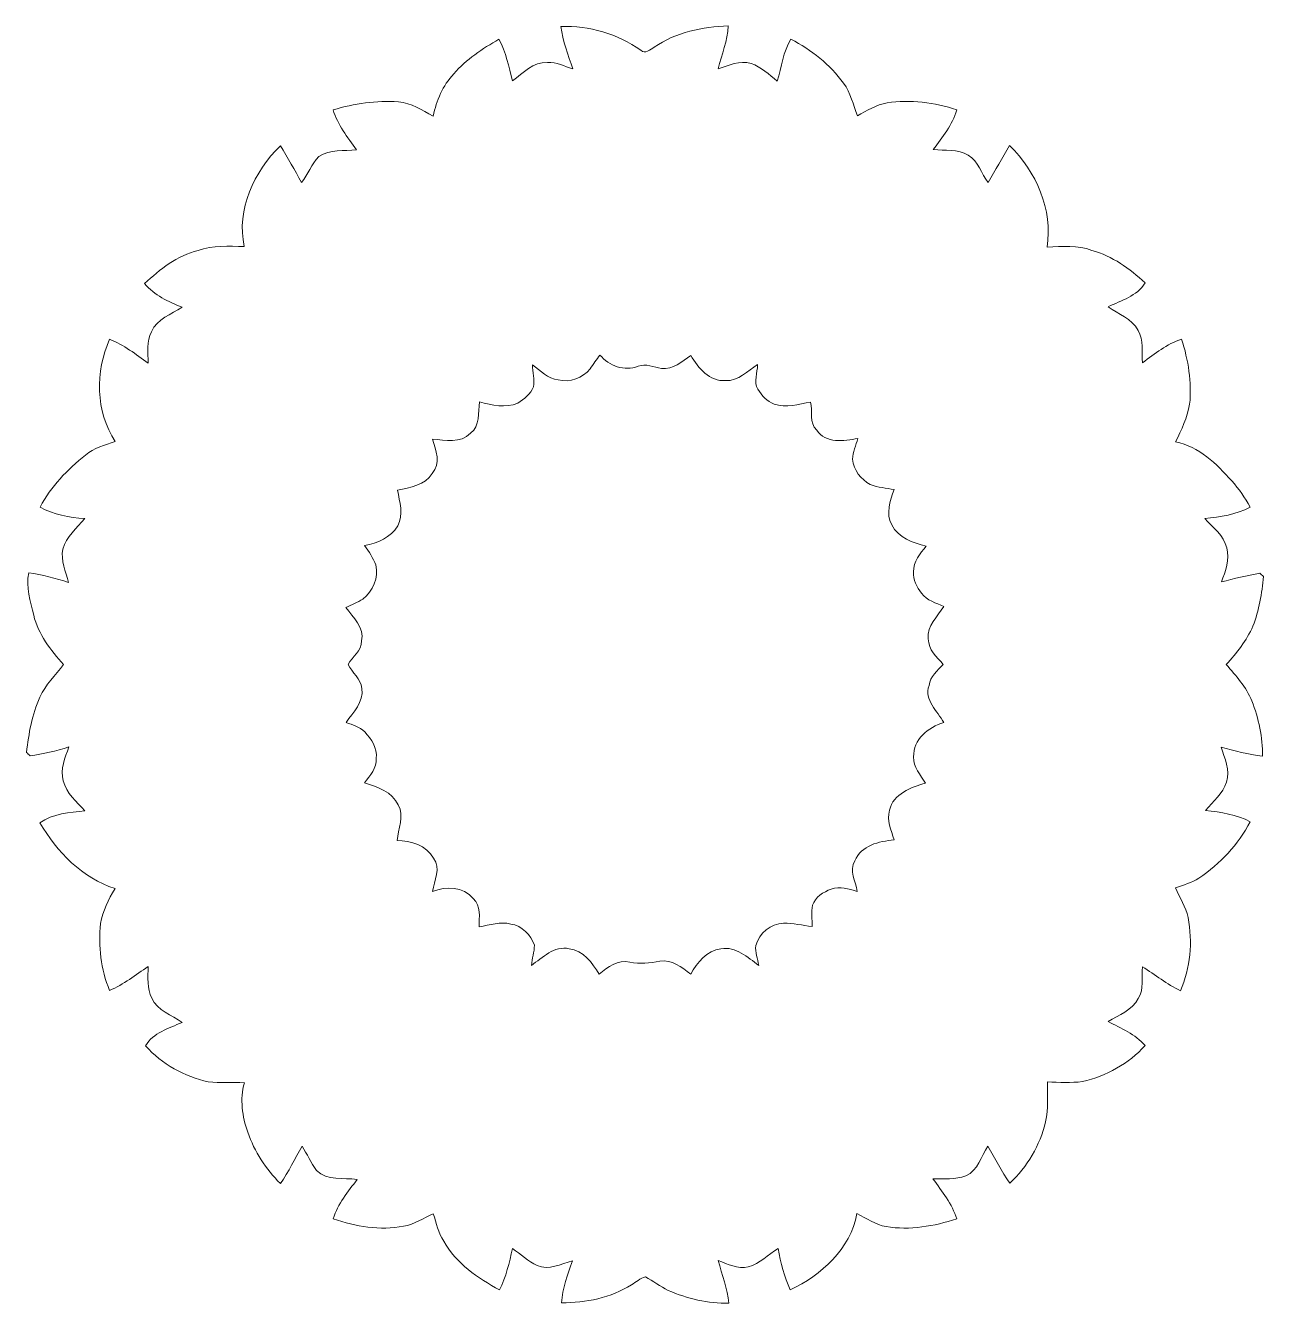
# Model space of a CAD drawing. Header units: centimetres. Extents: x -15.6 to 15.5, y -16.1 to 16.1.
import ezdxf

# ---------------------------------------------------------------- set-up
doc = ezdxf.new("R2010")
doc.units = ezdxf.units.CM
doc.header["$MEASUREMENT"] = 0
doc.layers.add('Layer 1', color=7, linetype='Continuous')

msp = doc.modelspace()

# ---------------------------------------------------------------- linework, layer by layer
at = {"layer": 'Layer 1', "color": 253, "lineweight": 9}
for points, knots in [([(-2.11402, 16.03964), (-1.406, 16.06081), (-0.68774, 15.85303), (-0.10884, 15.44239), (-0.10884, 15.44239), (0.00088, 15.32351), (0.13388, 15.47097), (0.23371, 15.51612), (0.23371, 15.51612), (0.77311, 15.89748), (1.44656, 16.02236), (2.09426, 16.0534), (2.09426, 16.0534), (2.07521, 15.67911), (1.9281, 15.33091), (1.83603, 14.97214), (1.83603, 14.97214), (2.10273, 15.05645), (2.38072, 15.19333), (2.66576, 15.11008), (2.66576, 15.11008), (2.91835, 15.01976), (3.11732, 14.83103), (3.3244, 14.66699), (3.3244, 14.66699), (3.42953, 15.01976), (3.47327, 15.40006), (3.6673, 15.71968), (3.6673, 15.71968), (4.17636, 15.4438), (4.6519, 15.08679), (4.99163, 14.61195), (4.99163, 14.61195), (5.1659, 14.36571), (5.23539, 14.07044), (5.33841, 13.79174), (5.33841, 13.79174), (5.57759, 13.9198), (5.80901, 14.07256), (6.08347, 14.1163), (6.08347, 14.1163), (6.67085, 14.20802), (7.27657, 14.13323), (7.83678, 13.93956), (7.83678, 13.93956), (7.72071, 13.56491), (7.48329, 13.25058), (7.24623, 12.94543), (7.24623, 12.94543), (7.53586, 12.90416), (7.86288, 12.96378), (8.12606, 12.80573), (8.12606, 12.80573), (8.38464, 12.64839), (8.45132, 12.3383), (8.62771, 12.11252), (8.62771, 12.11252), (8.80198, 12.42508), (8.97484, 12.7387), (9.16358, 13.0428), (9.16358, 13.0428), (9.83491, 12.39051), (10.25507, 11.43237), (10.1069, 10.48869), (10.1069, 10.48869), (10.48261, 10.50774), (10.87314, 10.5536), (11.23226, 10.40966), (11.23226, 10.40966), (11.74485, 10.26996), (12.18547, 9.95282), (12.56859, 9.59369), (12.56859, 9.59369), (12.36715, 9.25784), (11.9731, 9.14989), (11.63831, 8.99467), (11.63831, 8.99467), (11.89725, 8.80699), (12.23662, 8.69763), (12.39431, 8.39848), (12.39431, 8.39848), (12.53543, 8.1533), (12.48039, 7.85767), (12.50438, 7.58603), (12.50438, 7.58603), (12.81165, 7.81428), (13.11998, 8.05276), (13.48581, 8.18046), (13.48581, 8.18046), (13.65832, 7.65412), (13.74581, 7.09602), (13.69077, 6.54181), (13.69077, 6.54181), (13.63045, 6.20773), (13.48475, 5.89764), (13.33764, 5.5946), (13.33764, 5.5946), (13.92819, 5.48242), (14.36599, 5.04427), (14.75087, 4.61564), (14.75087, 4.61564), (14.92585, 4.41279), (15.0853, 4.19372), (15.21019, 3.9556), (15.21019, 3.9556), (14.85776, 3.77215), (14.46336, 3.70054), (14.07071, 3.67373), (14.07071, 3.67373), (14.27215, 3.44336), (14.55367, 3.24863), (14.62105, 2.93289), (14.62105, 2.93289), (14.69689, 2.63868), (14.59388, 2.34728), (14.4884, 2.07705), (14.4884, 2.07705), (14.80802, 2.16101), (15.12869, 2.2418), (15.45572, 2.29366), (15.45572, 2.29366), (15.485, 2.26791), (15.51499, 2.24215), (15.54533, 2.21605), (15.54533, 2.21605), (15.50828, 1.79025), (15.43314, 1.36409), (15.28251, 0.96298), (15.28251, 0.96298), (15.11811, 0.60632), (14.87434, 0.29094), (14.61188, 0.00096), (14.61188, 0.00096), (14.85353, -0.28232), (15.11141, -0.56349), (15.25252, -0.91415), (15.25252, -0.91415), (15.42644, -1.35477), (15.52592, -1.8289), (15.52063, -2.30374), (15.52063, -2.30374), (15.16644, -2.26282), (14.82143, -2.16969), (14.47958, -2.07267), (14.47958, -2.07267), (14.57201, -2.35595), (14.71277, -2.65334), (14.61823, -2.95567), (14.61823, -2.95567), (14.5198, -3.24001), (14.28273, -3.44709), (14.08941, -3.66793), (14.08941, -3.66793), (14.47429, -3.71097), (14.86693, -3.76812), (15.21442, -3.95157), (15.21442, -3.95157), (14.91174, -4.52236), (14.45806, -5.00602), (13.92502, -5.36797), (13.92502, -5.36797), (13.74616, -5.48721), (13.53273, -5.5366), (13.33447, -5.6128), (13.33447, -5.6128), (13.44242, -5.86045), (13.59446, -6.09222), (13.65091, -6.35963), (13.65091, -6.35963), (13.77085, -6.97346), (13.70488, -7.62292), (13.46147, -8.19936), (13.46147, -8.19936), (13.12139, -8.03179), (12.82223, -7.79649), (12.50156, -7.59682), (12.50156, -7.59682), (12.47651, -7.86387), (12.5513, -8.15244), (12.40031, -8.39339), (12.40031, -8.39339), (12.24968, -8.69361), (11.91066, -8.80614), (11.63972, -8.97195), (11.63972, -8.97195), (11.96886, -9.14304), (12.32129, -9.2898), (12.57176, -9.5759), (12.57176, -9.5759), (12.15654, -10.02816), (11.59598, -10.34672), (10.99696, -10.48042), (10.99696, -10.48042), (10.70557, -10.51923), (10.41135, -10.50512), (10.11925, -10.4896), (10.11925, -10.4896), (10.11608, -10.82509), (10.13936, -11.16376), (10.0688, -11.49466), (10.0688, -11.49466), (9.92699, -12.08274), (9.60984, -12.62355), (9.16851, -13.03771), (9.16851, -13.03771), (8.95473, -12.74385), (8.80163, -12.41365), (8.6143, -12.10391), (8.6143, -12.10391), (8.45061, -12.36179), (8.37159, -12.71633), (8.06785, -12.84721), (8.06785, -12.84721), (7.80326, -12.95199), (7.51504, -12.91953), (7.23776, -12.92976), (7.23776, -12.92976), (7.46918, -13.24162), (7.72071, -13.55524), (7.83643, -13.93236), (7.83643, -13.93236), (7.26845, -14.11404), (6.65497, -14.22834), (6.06054, -14.12568), (6.06054, -14.12568), (5.78996, -14.08017), (5.56948, -13.91613), (5.32818, -13.80112), (5.32818, -13.80112), (5.1599, -14.68836), (4.43459, -15.34347), (3.65036, -15.71776), (3.65036, -15.71776), (3.49902, -15.38721), (3.41471, -15.03408), (3.34627, -14.67919), (3.34627, -14.67919), (3.09262, -14.82629), (2.88625, -15.05948), (2.59697, -15.13921), (2.59697, -15.13921), (2.32886, -15.20729), (2.08297, -15.0616), (1.83814, -14.98257), (1.83814, -14.98257), (1.94186, -15.3357), (2.06428, -15.68566), (2.10978, -16.05326), (2.10978, -16.05326), (1.5845, -16.05784), (1.06203, -15.94354), (0.58402, -15.7287), (0.58402, -15.7287), (0.3787, -15.63909), (0.20972, -15.48493), (0.00899, -15.38862), (0.00899, -15.38862), (-0.12012, -15.42531), (-0.22067, -15.52444), (-0.33744, -15.58724), (-0.33744, -15.58724), (-0.86061, -15.91849), (-1.48714, -16.04091), (-2.09921, -16.04373), (-2.09921, -16.04373), (-2.07698, -15.67543), (-1.93905, -15.33324), (-1.82616, -14.98716), (-1.82616, -14.98716), (-2.11367, -15.06089), (-2.41565, -15.23904), (-2.71128, -15.10393), (-2.71128, -15.10393), (-2.94693, -15.00656), (-3.11944, -14.81359), (-3.33076, -14.67848), (-3.33076, -14.67848), (-3.40837, -15.03443), (-3.49197, -15.39003), (-3.65531, -15.71882), (-3.65531, -15.71882), (-4.20176, -15.42037), (-4.75245, -15.05207), (-5.05866, -14.4908), (-5.05866, -14.4908), (-5.20012, -14.28549), (-5.24669, -14.03819), (-5.32219, -13.80571), (-5.32219, -13.80571), (-5.56948, -13.91436), (-5.79808, -14.06959), (-6.06866, -14.11827), (-6.06866, -14.11827), (-6.65992, -14.22516), (-7.27411, -14.13309), (-7.83502, -13.9313), (-7.83502, -13.9313), (-7.72566, -13.55277), (-7.46849, -13.24761), (-7.23354, -12.9407), (-7.23354, -12.9407), (-7.58173, -12.89237), (-7.97684, -12.98338), (-8.25871, -12.71598), (-8.25871, -12.71598), (-8.39841, -12.52301), (-8.49331, -12.30393), (-8.62101, -12.10391), (-8.62101, -12.10391), (-8.8034, -12.41682), (-8.95368, -12.74914), (-9.16676, -13.04371), (-9.16676, -13.04371), (-9.53224, -12.68317), (-9.8194, -12.24149), (-9.98414, -11.75431), (-9.98414, -11.75431), (-10.12702, -11.35919), (-10.18664, -10.92492), (-10.07128, -10.515), (-10.07128, -10.515), (-10.37255, -10.48431), (-10.67771, -10.52664), (-10.97827, -10.48783), (-10.97827, -10.48783), (-11.57482, -10.35307), (-12.14844, -10.04545), (-12.55307, -9.58437), (-12.55307, -9.58437), (-12.36504, -9.245), (-11.96781, -9.14516), (-11.63797, -8.99699), (-11.63797, -8.99699), (-11.89408, -8.79485), (-12.25744, -8.70842), (-12.39644, -8.38492), (-12.39644, -8.38492), (-12.51885, -8.13939), (-12.4998, -7.85717), (-12.4871, -7.59082), (-12.4871, -7.59082), (-12.80778, -7.7972), (-13.10411, -8.04202), (-13.45901, -8.1909), (-13.45901, -8.1909), (-13.67914, -7.66173), (-13.74511, -7.07647), (-13.68655, -6.50815), (-13.68655, -6.50815), (-13.62375, -6.19594), (-13.4904, -5.90172), (-13.32248, -5.63255), (-13.32248, -5.63255), (-14.14445, -5.36338), (-14.78404, -4.71251), (-15.20949, -3.97697), (-15.20949, -3.97697), (-14.88176, -3.74484), (-14.46301, -3.71803), (-14.07778, -3.67746), (-14.07778, -3.67746), (-14.28415, -3.44745), (-14.54732, -3.23472), (-14.62247, -2.91969), (-14.62247, -2.91969), (-14.70749, -2.6283), (-14.57907, -2.34149), (-14.48241, -2.07161), (-14.48241, -2.07161), (-14.80238, -2.16757), (-15.12553, -2.25435), (-15.4589, -2.29034), (-15.4589, -2.29034), (-15.48748, -2.26211), (-15.51641, -2.2346), (-15.54533, -2.20708), (-15.54533, -2.20708), (-15.49277, -1.73365), (-15.40846, -1.25599), (-15.21161, -0.81925), (-15.21161, -0.81925), (-15.07332, -0.50669), (-14.81861, -0.27139), (-14.61541, -0.00257), (-14.61541, -0.00257), (-14.93221, 0.3622), (-15.25535, 0.75766), (-15.36577, 1.23921), (-15.36577, 1.23921), (-15.44479, 1.58563), (-15.57109, 1.95076), (-15.49242, 2.30953), (-15.49242, 2.30953), (-15.15234, 2.25168), (-14.81473, 2.17724), (-14.48912, 2.06153), (-14.48912, 2.06153), (-14.56355, 2.33529), (-14.68914, 2.61433), (-14.63411, 2.9022), (-14.63411, 2.9022), (-14.55332, 3.21794), (-14.28133, 3.42572), (-14.08448, 3.66984), (-14.08448, 3.66984), (-14.47148, 3.69983), (-14.86694, 3.76157), (-15.20772, 3.95842), (-15.20772, 3.95842), (-14.93503, 4.47559), (-14.5184, 4.90316), (-14.06614, 5.26687), (-14.06614, 5.26687), (-13.84953, 5.44643), (-13.57613, 5.51064), (-13.32001, 5.60765), (-13.32001, 5.60765), (-13.81002, 6.36754), (-13.82131, 7.36237), (-13.45724, 8.17552), (-13.45724, 8.17552), (-13.09811, 8.03794), (-12.79861, 7.79417), (-12.48851, 7.57404), (-12.48851, 7.57404), (-12.49063, 7.83791), (-12.54178, 8.12402), (-12.40279, 8.36567), (-12.40279, 8.36567), (-12.27014, 8.6934), (-11.90784, 8.79782), (-11.63726, 8.98162), (-11.63726, 8.98162), (-11.98616, 9.1192), (-12.32835, 9.28607), (-12.58059, 9.57393), (-12.58059, 9.57393), (-12.19606, 9.93694), (-11.75791, 10.27526), (-11.23615, 10.40684), (-11.23615, 10.40684), (-10.86186, 10.53631), (-10.46286, 10.51797), (-10.0734, 10.50456), (-10.0734, 10.50456), (-10.28012, 11.43872), (-9.82786, 12.3951), (-9.16429, 13.03715), (-9.16429, 13.03715), (-8.97132, 12.73941), (-8.80728, 12.42438), (-8.63512, 12.11464), (-8.63512, 12.11464), (-8.46685, 12.31749), (-8.3843, 12.57925), (-8.19697, 12.76763), (-8.19697, 12.76763), (-7.9211, 12.96095), (-7.56444, 12.8971), (-7.24941, 12.9412), (-7.24941, 12.9412), (-7.48013, 13.25235), (-7.72778, 13.56526), (-7.84102, 13.94203), (-7.84102, 13.94203), (-7.31044, 14.10289), (-6.75235, 14.18192), (-6.19743, 14.14382), (-6.19743, 14.14382), (-5.87711, 14.11277), (-5.60335, 13.93603), (-5.32748, 13.78575), (-5.32748, 13.78575), (-5.23646, 14.17204), (-5.08794, 14.55657), (-4.80748, 14.8469), (-4.80748, 14.8469), (-4.49739, 15.21661), (-4.08323, 15.47238), (-3.67436, 15.71826), (-3.67436, 15.71826), (-3.48351, 15.39512), (-3.43553, 15.02118), (-3.32758, 14.66769), (-3.32758, 14.66769), (-3.06723, 14.86525), (-2.80829, 15.15276), (-2.4534, 15.13477), (-2.4534, 15.13477), (-2.22621, 15.14712), (-2.02583, 15.03352), (-1.81557, 14.97002), (-1.81557, 14.97002), (-1.93058, 15.32209), (-2.07451, 15.66711), (-2.11402, 16.03964), (-2.11402, 16.03964), (-2.11402, 16.03964), (-2.11402, 16.03964), (-2.11402, 16.03964)], [0, 0, 0, 0, 0.00793651, 0.00793651, 0.00793651, 0.00793651, 0.01587302, 0.01587302, 0.01587302, 0.01587302, 0.02380952, 0.02380952, 0.02380952, 0.02380952, 0.03174603, 0.03174603, 0.03174603, 0.03174603, 0.03968254, 0.03968254, 0.03968254, 0.03968254, 0.04761905, 0.04761905, 0.04761905, 0.04761905, 0.05555556, 0.05555556, 0.05555556, 0.05555556, 0.06349206, 0.06349206, 0.06349206, 0.06349206, 0.07142857, 0.07142857, 0.07142857, 0.07142857, 0.07936508, 0.07936508, 0.07936508, 0.07936508, 0.08730159, 0.08730159, 0.08730159, 0.08730159, 0.0952381, 0.0952381, 0.0952381, 0.0952381, 0.1031746, 0.1031746, 0.1031746, 0.1031746, 0.11111111, 0.11111111, 0.11111111, 0.11111111, 0.11904762, 0.11904762, 0.11904762, 0.11904762, 0.12698413, 0.12698413, 0.12698413, 0.12698413, 0.13492063, 0.13492063, 0.13492063, 0.13492063, 0.14285714, 0.14285714, 0.14285714, 0.14285714, 0.15079365, 0.15079365, 0.15079365, 0.15079365, 0.15873016, 0.15873016, 0.15873016, 0.15873016, 0.16666667, 0.16666667, 0.16666667, 0.16666667, 0.17460317, 0.17460317, 0.17460317, 0.17460317, 0.18253968, 0.18253968, 0.18253968, 0.18253968, 0.19047619, 0.19047619, 0.19047619, 0.19047619, 0.1984127, 0.1984127, 0.1984127, 0.1984127, 0.20634921, 0.20634921, 0.20634921, 0.20634921, 0.21428571, 0.21428571, 0.21428571, 0.21428571, 0.22222222, 0.22222222, 0.22222222, 0.22222222, 0.23015873, 0.23015873, 0.23015873, 0.23015873, 0.23809524, 0.23809524, 0.23809524, 0.23809524, 0.24603175, 0.24603175, 0.24603175, 0.24603175, 0.25396825, 0.25396825, 0.25396825, 0.25396825, 0.26190476, 0.26190476, 0.26190476, 0.26190476, 0.26984127, 0.26984127, 0.26984127, 0.26984127, 0.27777778, 0.27777778, 0.27777778, 0.27777778, 0.28571429, 0.28571429, 0.28571429, 0.28571429, 0.29365079, 0.29365079, 0.29365079, 0.29365079, 0.3015873, 0.3015873, 0.3015873, 0.3015873, 0.30952381, 0.30952381, 0.30952381, 0.30952381, 0.31746032, 0.31746032, 0.31746032, 0.31746032, 0.32539683, 0.32539683, 0.32539683, 0.32539683, 0.33333333, 0.33333333, 0.33333333, 0.33333333, 0.34126984, 0.34126984, 0.34126984, 0.34126984, 0.34920635, 0.34920635, 0.34920635, 0.34920635, 0.35714286, 0.35714286, 0.35714286, 0.35714286, 0.36507937, 0.36507937, 0.36507937, 0.36507937, 0.37301587, 0.37301587, 0.37301587, 0.37301587, 0.38095238, 0.38095238, 0.38095238, 0.38095238, 0.38888889, 0.38888889, 0.38888889, 0.38888889, 0.3968254, 0.3968254, 0.3968254, 0.3968254, 0.4047619, 0.4047619, 0.4047619, 0.4047619, 0.41269841, 0.41269841, 0.41269841, 0.41269841, 0.42063492, 0.42063492, 0.42063492, 0.42063492, 0.42857143, 0.42857143, 0.42857143, 0.42857143, 0.43650794, 0.43650794, 0.43650794, 0.43650794, 0.44444444, 0.44444444, 0.44444444, 0.44444444, 0.45238095, 0.45238095, 0.45238095, 0.45238095, 0.46031746, 0.46031746, 0.46031746, 0.46031746, 0.46825397, 0.46825397, 0.46825397, 0.46825397, 0.47619048, 0.47619048, 0.47619048, 0.47619048, 0.48412698, 0.48412698, 0.48412698, 0.48412698, 0.49206349, 0.49206349, 0.49206349, 0.49206349, 0.5, 0.5, 0.5, 0.5, 0.50793651, 0.50793651, 0.50793651, 0.50793651, 0.51587302, 0.51587302, 0.51587302, 0.51587302, 0.52380952, 0.52380952, 0.52380952, 0.52380952, 0.53174603, 0.53174603, 0.53174603, 0.53174603, 0.53968254, 0.53968254, 0.53968254, 0.53968254, 0.54761905, 0.54761905, 0.54761905, 0.54761905, 0.55555556, 0.55555556, 0.55555556, 0.55555556, 0.56349206, 0.56349206, 0.56349206, 0.56349206, 0.57142857, 0.57142857, 0.57142857, 0.57142857, 0.57936508, 0.57936508, 0.57936508, 0.57936508, 0.58730159, 0.58730159, 0.58730159, 0.58730159, 0.5952381, 0.5952381, 0.5952381, 0.5952381, 0.6031746, 0.6031746, 0.6031746, 0.6031746, 0.61111111, 0.61111111, 0.61111111, 0.61111111, 0.61904762, 0.61904762, 0.61904762, 0.61904762, 0.62698413, 0.62698413, 0.62698413, 0.62698413, 0.63492063, 0.63492063, 0.63492063, 0.63492063, 0.64285714, 0.64285714, 0.64285714, 0.64285714, 0.65079365, 0.65079365, 0.65079365, 0.65079365, 0.65873016, 0.65873016, 0.65873016, 0.65873016, 0.66666667, 0.66666667, 0.66666667, 0.66666667, 0.67460317, 0.67460317, 0.67460317, 0.67460317, 0.68253968, 0.68253968, 0.68253968, 0.68253968, 0.69047619, 0.69047619, 0.69047619, 0.69047619, 0.6984127, 0.6984127, 0.6984127, 0.6984127, 0.70634921, 0.70634921, 0.70634921, 0.70634921, 0.71428571, 0.71428571, 0.71428571, 0.71428571, 0.72222222, 0.72222222, 0.72222222, 0.72222222, 0.73015873, 0.73015873, 0.73015873, 0.73015873, 0.73809524, 0.73809524, 0.73809524, 0.73809524, 0.74603175, 0.74603175, 0.74603175, 0.74603175, 0.75396825, 0.75396825, 0.75396825, 0.75396825, 0.76190476, 0.76190476, 0.76190476, 0.76190476, 0.76984127, 0.76984127, 0.76984127, 0.76984127, 0.77777778, 0.77777778, 0.77777778, 0.77777778, 0.78571429, 0.78571429, 0.78571429, 0.78571429, 0.79365079, 0.79365079, 0.79365079, 0.79365079, 0.8015873, 0.8015873, 0.8015873, 0.8015873, 0.80952381, 0.80952381, 0.80952381, 0.80952381, 0.81746032, 0.81746032, 0.81746032, 0.81746032, 0.82539683, 0.82539683, 0.82539683, 0.82539683, 0.83333333, 0.83333333, 0.83333333, 0.83333333, 0.84126984, 0.84126984, 0.84126984, 0.84126984, 0.84920635, 0.84920635, 0.84920635, 0.84920635, 0.85714286, 0.85714286, 0.85714286, 0.85714286, 0.86507937, 0.86507937, 0.86507937, 0.86507937, 0.87301587, 0.87301587, 0.87301587, 0.87301587, 0.88095238, 0.88095238, 0.88095238, 0.88095238, 0.88888889, 0.88888889, 0.88888889, 0.88888889, 0.8968254, 0.8968254, 0.8968254, 0.8968254, 0.9047619, 0.9047619, 0.9047619, 0.9047619, 0.91269841, 0.91269841, 0.91269841, 0.91269841, 0.92063492, 0.92063492, 0.92063492, 0.92063492, 0.92857143, 0.92857143, 0.92857143, 0.92857143, 0.93650794, 0.93650794, 0.93650794, 0.93650794, 0.94444444, 0.94444444, 0.94444444, 0.94444444, 0.95238095, 0.95238095, 0.95238095, 0.95238095, 0.96031746, 0.96031746, 0.96031746, 0.96031746, 0.96825397, 0.96825397, 0.96825397, 0.96825397, 0.97619048, 0.97619048, 0.97619048, 0.97619048, 0.98412698, 0.98412698, 0.98412698, 0.98412698, 1, 1, 1, 1]), ([(-1.38236, 7.43434), (-1.56687, 7.19903), (-1.89072, 7.08156), (-2.18352, 7.15494), (-2.18352, 7.15494), (-2.44317, 7.18951), (-2.62873, 7.38812), (-2.83087, 7.53382), (-2.83087, 7.53382), (-2.81535, 7.35038), (-2.77689, 7.16446), (-2.80335, 6.98031), (-2.80335, 6.98031), (-2.87073, 6.79651), (-3.04042, 6.67198), (-3.19917, 6.57109), (-3.19917, 6.57109), (-3.5082, 6.4395), (-3.84793, 6.51606), (-4.15802, 6.60178), (-4.15802, 6.60178), (-4.20035, 6.3305), (-4.13932, 6.00382), (-4.38309, 5.81438), (-4.38309, 5.81438), (-4.63674, 5.5498), (-5.02056, 5.64716), (-5.34582, 5.66586), (-5.34582, 5.66586), (-5.25022, 5.39175), (-5.12745, 5.04885), (-5.34688, 4.80261), (-5.34688, 4.80261), (-5.53068, 4.50452), (-5.90639, 4.44596), (-6.21895, 4.38704), (-6.21895, 4.38704), (-6.1752, 4.08859), (-6.05843, 3.77039), (-6.21436, 3.48393), (-6.21436, 3.48393), (-6.38828, 3.18971), (-6.72836, 3.05248), (-7.04903, 2.98828), (-7.04903, 2.98828), (-6.94179, 2.83482), (-6.8289, 2.68207), (-6.76716, 2.5025), (-6.76716, 2.5025), (-6.69026, 2.18218), (-6.83772, 1.8414), (-7.09419, 1.64666), (-7.09419, 1.64666), (-7.22436, 1.55671), (-7.37853, 1.51085), (-7.51682, 1.435), (-7.51682, 1.435), (-7.33655, 1.18382), (-7.0448, 0.93441), (-7.12806, 0.59221), (-7.12806, 0.59221), (-7.11677, 0.33539), (-7.35524, 0.20521), (-7.46531, 0.00448), (-7.46531, 0.00448), (-7.35877, -0.2026), (-7.14358, -0.35429), (-7.11747, -0.60018), (-7.11747, -0.60018), (-7.06597, -0.94272), (-7.33937, -1.19743), (-7.51329, -1.45602), (-7.51329, -1.45602), (-7.35101, -1.51916), (-7.16968, -1.56291), (-7.04621, -1.69449), (-7.04621, -1.69449), (-6.87582, -1.86806), (-6.72271, -2.10195), (-6.75729, -2.35736), (-6.75729, -2.35736), (-6.73471, -2.60678), (-6.91886, -2.78669), (-7.04727, -2.97578), (-7.04727, -2.97578), (-6.7273, -3.08232), (-6.353, -3.19415), (-6.20096, -3.52964), (-6.20096, -3.52964), (-6.04185, -3.80799), (-6.20484, -4.13219), (-6.23235, -4.42605), (-6.23235, -4.42605), (-5.88663, -4.42923), (-5.49117, -4.54212), (-5.31513, -4.86632), (-5.31513, -4.86632), (-5.12216, -5.12208), (-5.29961, -5.42724), (-5.33947, -5.70346), (-5.33947, -5.70346), (-5.00116, -5.57187), (-4.56301, -5.57434), (-4.3203, -5.88373), (-4.3203, -5.88373), (-4.12062, -6.06435), (-4.17001, -6.35187), (-4.1686, -6.58929), (-4.1686, -6.58929), (-3.90472, -6.55401), (-3.63626, -6.45135), (-3.37062, -6.52155), (-3.37062, -6.52155), (-3.08946, -6.56318), (-2.86967, -6.79531), (-2.78042, -7.0546), (-2.78042, -7.0546), (-2.78148, -7.22499), (-2.83863, -7.3908), (-2.85662, -7.56084), (-2.85662, -7.56084), (-2.5684, -7.36787), (-2.2883, -7.05919), (-1.90553, -7.14103), (-1.90553, -7.14103), (-1.54676, -7.1816), (-1.33015, -7.50263), (-1.15129, -7.78344), (-1.15129, -7.78344), (-0.93434, -7.60917), (-0.68034, -7.39997), (-0.38012, -7.47687), (-0.38012, -7.47687), (-0.12965, -7.53155), (0.12259, -7.49698), (0.37129, -7.45641), (0.37129, -7.45641), (0.6761, -7.40491), (0.92621, -7.60881), (1.14811, -7.78414), (1.14811, -7.78414), (1.3118, -7.48993), (1.55486, -7.19112), (1.90835, -7.14244), (1.90835, -7.14244), (2.28511, -7.08), (2.58145, -7.35622), (2.85873, -7.56225), (2.85873, -7.56225), (2.83651, -7.39503), (2.76701, -7.23205), (2.78253, -7.06236), (2.78253, -7.06236), (2.86755, -6.74698), (3.15965, -6.51732), (3.4835, -6.49968), (3.4835, -6.49968), (3.72445, -6.49474), (3.96081, -6.56071), (4.19964, -6.58399), (4.19964, -6.58399), (4.19964, -6.40655), (4.18659, -6.22698), (4.20634, -6.0513), (4.20634, -6.0513), (4.28466, -5.84634), (4.4801, -5.71263), (4.68224, -5.64666), (4.68224, -5.64666), (4.89567, -5.56764), (5.12568, -5.64208), (5.33453, -5.7024), (5.33453, -5.7024), (5.29607, -5.44911), (5.12639, -5.18205), (5.27349, -4.93546), (5.27349, -4.93546), (5.43471, -4.54388), (5.88274, -4.44122), (6.26057, -4.407), (6.26057, -4.407), (6.18966, -4.16394), (6.06654, -3.91946), (6.14733, -3.65947), (6.14733, -3.65947), (6.23728, -3.24707), (6.68955, -3.08514), (7.05008, -2.97966), (7.05008, -2.97966), (6.91991, -2.77752), (6.74034, -2.57891), (6.75269, -2.32244), (6.75269, -2.32244), (6.73258, -1.88041), (7.12452, -1.5742), (7.51222, -1.45778), (7.51222, -1.45778), (7.34853, -1.16145), (7.00563, -0.90004), (7.13934, -0.52327), (7.13934, -0.52327), (7.16721, -0.29608), (7.35418, -0.15039), (7.49776, 0.00554), (7.49776, 0.00554), (7.3316, 0.18969), (7.12099, 0.37737), (7.12064, 0.64478), (7.12064, 0.64478), (7.07866, 0.9785), (7.35136, 1.20499), (7.51081, 1.46005), (7.51081, 1.46005), (7.3129, 1.54612), (7.08395, 1.60892), (6.95131, 1.7913), (6.95131, 1.7913), (6.83207, 1.9437), (6.73541, 2.13314), (6.75304, 2.33211), (6.75304, 2.33211), (6.73117, 2.58964), (6.92238, 2.78437), (7.06419, 2.97381), (7.06419, 2.97381), (6.73505, 3.06518), (6.36675, 3.17878), (6.20377, 3.51004), (6.20377, 3.51004), (6.04573, 3.79014), (6.15544, 4.11823), (6.26268, 4.39586), (6.26268, 4.39586), (6.06301, 4.43749), (5.85311, 4.44666), (5.66367, 4.52533), (5.66367, 4.52533), (5.42978, 4.65268), (5.24139, 4.88904), (5.21352, 5.15857), (5.21352, 5.15857), (5.22587, 5.34025), (5.29925, 5.51064), (5.35216, 5.68279), (5.35216, 5.68279), (5.00115, 5.62282), (4.54183, 5.54556), (4.3157, 5.89376), (4.3157, 5.89376), (4.12062, 6.07755), (4.22081, 6.3633), (4.16295, 6.59861), (4.16295, 6.59861), (3.86344, 6.53899), (3.54524, 6.44762), (3.24643, 6.54851), (3.24643, 6.54851), (3.06369, 6.60672), (2.93705, 6.76406), (2.83651, 6.91858), (2.83651, 6.91858), (2.72609, 7.11013), (2.82663, 7.33556), (2.8298, 7.5377), (2.8298, 7.5377), (2.5751, 7.38036), (2.35038, 7.11931), (2.02618, 7.13589), (2.02618, 7.13589), (1.62401, 7.11154), (1.33508, 7.45444), (1.15235, 7.76912), (1.15235, 7.76912), (0.93045, 7.61496), (0.70396, 7.41458), (0.41292, 7.43928), (0.41292, 7.43928), (0.22066, 7.4742), (0.02346, 7.57756), (-0.17269, 7.49784), (-0.17269, 7.49784), (-0.51841, 7.36378), (-0.90294, 7.50913), (-1.13436, 7.77971), (-1.13436, 7.77971), (-1.21867, 7.66576), (-1.29523, 7.54617), (-1.38236, 7.43434)], [0, 0, 0, 0, 0.01369863, 0.01369863, 0.01369863, 0.01369863, 0.02739726, 0.02739726, 0.02739726, 0.02739726, 0.04109589, 0.04109589, 0.04109589, 0.04109589, 0.05479452, 0.05479452, 0.05479452, 0.05479452, 0.06849315, 0.06849315, 0.06849315, 0.06849315, 0.08219178, 0.08219178, 0.08219178, 0.08219178, 0.09589041, 0.09589041, 0.09589041, 0.09589041, 0.10958904, 0.10958904, 0.10958904, 0.10958904, 0.12328767, 0.12328767, 0.12328767, 0.12328767, 0.1369863, 0.1369863, 0.1369863, 0.1369863, 0.15068493, 0.15068493, 0.15068493, 0.15068493, 0.16438356, 0.16438356, 0.16438356, 0.16438356, 0.17808219, 0.17808219, 0.17808219, 0.17808219, 0.19178082, 0.19178082, 0.19178082, 0.19178082, 0.20547945, 0.20547945, 0.20547945, 0.20547945, 0.21917808, 0.21917808, 0.21917808, 0.21917808, 0.23287671, 0.23287671, 0.23287671, 0.23287671, 0.24657534, 0.24657534, 0.24657534, 0.24657534, 0.26027397, 0.26027397, 0.26027397, 0.26027397, 0.2739726, 0.2739726, 0.2739726, 0.2739726, 0.28767123, 0.28767123, 0.28767123, 0.28767123, 0.30136986, 0.30136986, 0.30136986, 0.30136986, 0.31506849, 0.31506849, 0.31506849, 0.31506849, 0.32876712, 0.32876712, 0.32876712, 0.32876712, 0.34246575, 0.34246575, 0.34246575, 0.34246575, 0.35616438, 0.35616438, 0.35616438, 0.35616438, 0.36986301, 0.36986301, 0.36986301, 0.36986301, 0.38356164, 0.38356164, 0.38356164, 0.38356164, 0.39726027, 0.39726027, 0.39726027, 0.39726027, 0.4109589, 0.4109589, 0.4109589, 0.4109589, 0.42465753, 0.42465753, 0.42465753, 0.42465753, 0.43835616, 0.43835616, 0.43835616, 0.43835616, 0.45205479, 0.45205479, 0.45205479, 0.45205479, 0.46575342, 0.46575342, 0.46575342, 0.46575342, 0.47945205, 0.47945205, 0.47945205, 0.47945205, 0.49315068, 0.49315068, 0.49315068, 0.49315068, 0.50684932, 0.50684932, 0.50684932, 0.50684932, 0.52054795, 0.52054795, 0.52054795, 0.52054795, 0.53424658, 0.53424658, 0.53424658, 0.53424658, 0.54794521, 0.54794521, 0.54794521, 0.54794521, 0.56164384, 0.56164384, 0.56164384, 0.56164384, 0.57534247, 0.57534247, 0.57534247, 0.57534247, 0.5890411, 0.5890411, 0.5890411, 0.5890411, 0.60273973, 0.60273973, 0.60273973, 0.60273973, 0.61643836, 0.61643836, 0.61643836, 0.61643836, 0.63013699, 0.63013699, 0.63013699, 0.63013699, 0.64383562, 0.64383562, 0.64383562, 0.64383562, 0.65753425, 0.65753425, 0.65753425, 0.65753425, 0.67123288, 0.67123288, 0.67123288, 0.67123288, 0.68493151, 0.68493151, 0.68493151, 0.68493151, 0.69863014, 0.69863014, 0.69863014, 0.69863014, 0.71232877, 0.71232877, 0.71232877, 0.71232877, 0.7260274, 0.7260274, 0.7260274, 0.7260274, 0.73972603, 0.73972603, 0.73972603, 0.73972603, 0.75342466, 0.75342466, 0.75342466, 0.75342466, 0.76712329, 0.76712329, 0.76712329, 0.76712329, 0.78082192, 0.78082192, 0.78082192, 0.78082192, 0.79452055, 0.79452055, 0.79452055, 0.79452055, 0.80821918, 0.80821918, 0.80821918, 0.80821918, 0.82191781, 0.82191781, 0.82191781, 0.82191781, 0.83561644, 0.83561644, 0.83561644, 0.83561644, 0.84931507, 0.84931507, 0.84931507, 0.84931507, 0.8630137, 0.8630137, 0.8630137, 0.8630137, 0.87671233, 0.87671233, 0.87671233, 0.87671233, 0.89041096, 0.89041096, 0.89041096, 0.89041096, 0.90410959, 0.90410959, 0.90410959, 0.90410959, 0.91780822, 0.91780822, 0.91780822, 0.91780822, 0.93150685, 0.93150685, 0.93150685, 0.93150685, 0.94520548, 0.94520548, 0.94520548, 0.94520548, 0.95890411, 0.95890411, 0.95890411, 0.95890411, 0.97260274, 0.97260274, 0.97260274, 0.97260274, 1, 1, 1, 1])]:
    msp.add_open_spline(points, degree=3, knots=knots, dxfattribs=at)

doc.saveas('drawing.dxf')
